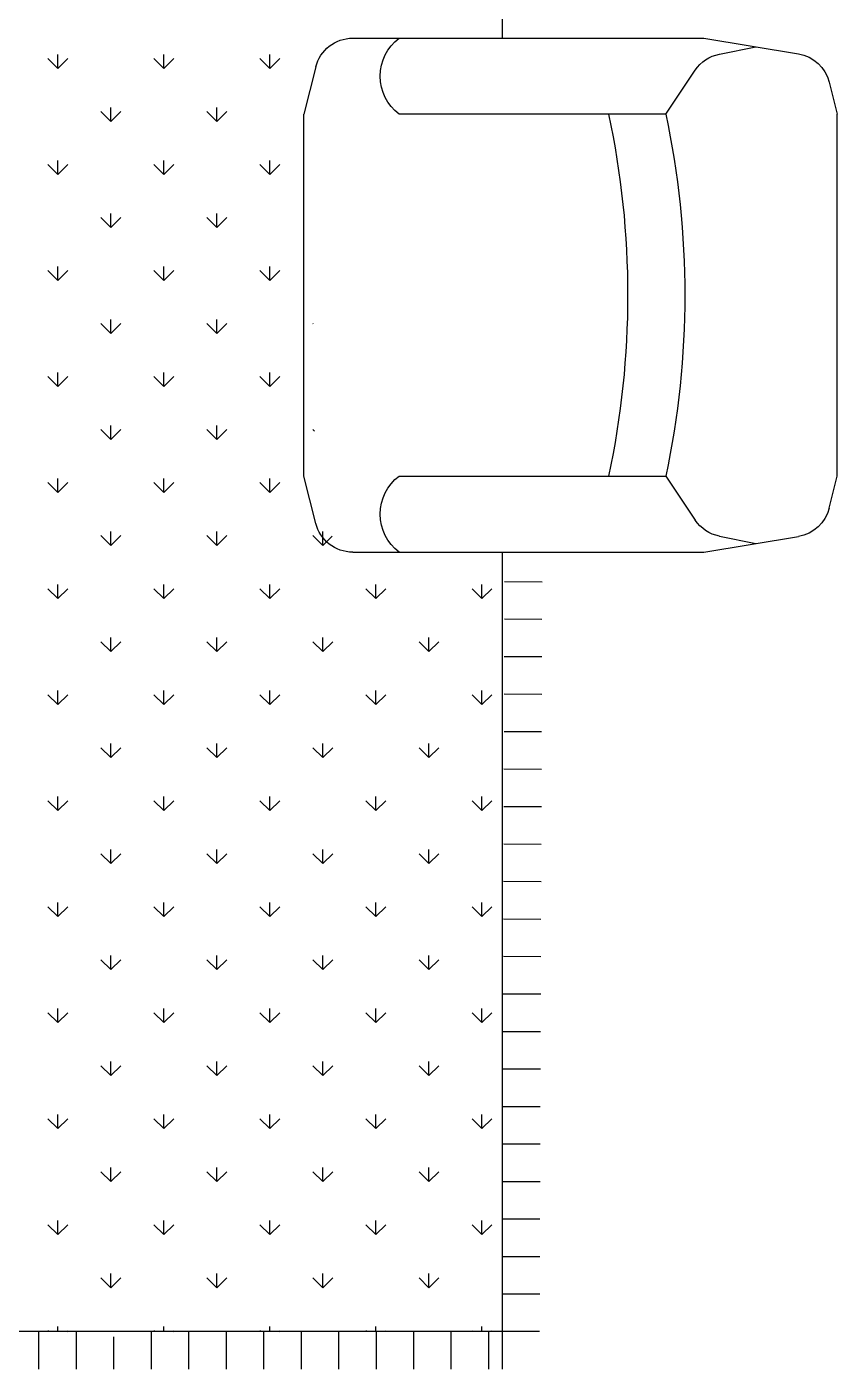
# Model space of a CAD drawing. Extents: x 23.8 to 54, y 1 to 14.1.
# Drawn here: x 31.683 to 32.761, y 6.37 to 8.155 of the extents above; entities that cross this region are included whole.
import ezdxf

# ---------------------------------------------------------------- set-up
doc = ezdxf.new("R2010")
doc.units = 0
doc.header["$MEASUREMENT"] = 0
doc.layers.get('0').update_dxf_attribs({"linetype": 'CONTINUOUS'})
doc.layers.add('DWGAUTOCAD', color=7, linetype='CONTINUOUS')

# ---------------------------------------------------------------- blocks, each defined once
blk = doc.blocks.new('A$C7DEE7CBF')
for p, q in [((2986.4, 2216.7, -342.9), (2986.4, 1781, -342.9)), ((2787.2, 1781, -342.9), (3255.6, 1781, -342.9)), ((3255.6, 1781, -342.9), (3381.7, 1760, -342.9)), ((2393.9, 1740.4, -342.9), (2393.9, 1759.1, -342.9)), ((2535.4, 1740.4, -342.9), (2535.4, 1759.1, -342.9)), ((2676.8, 1740.4, -342.9), (2676.8, 1759.1, -342.9)), ((3276.2, 1759.7, -342.9), (3324.8, 1769.4, -342.9)), ((2393.9, 1740.4, -342.9), (2380.7, 1753.6, -342.9)), ((2393.9, 1740.4, -342.9), (2407.2, 1753.6, -342.9)), ((2535.4, 1740.4, -342.9), (2522.1, 1753.6, -342.9)), ((2535.4, 1740.4, -342.9), (2548.6, 1753.6, -342.9)), ((2676.8, 1740.4, -342.9), (2663.5, 1753.6, -342.9)), ((2676.8, 1740.4, -342.9), (2690, 1753.6, -342.9)), ((2738, 1742.5, -342.9), (2722.2, 1679.4, -342.9)), ((3204.8, 1679.4, -342.9), (3243.9, 1738.1, -342.9)), ((3422.7, 1722.2, -342.9), (3433.4, 1679.4, -342.9)), ((2464.7, 1669.7, -342.9), (2464.7, 1688.4, -342.9)), ((2606.1, 1669.7, -342.9), (2606.1, 1688.4, -342.9)), ((2464.7, 1669.7, -342.9), (2451.4, 1682.9, -342.9)), ((2464.7, 1669.7, -342.9), (2477.9, 1682.9, -342.9)), ((2606.1, 1669.7, -342.9), (2592.8, 1682.9, -342.9)), ((2606.1, 1669.7, -342.9), (2619.3, 1682.9, -342.9)), ((2722.2, 1196.8, -342.9), (2722.2, 1679.4, -342.9)), ((3204.8, 1679.4, -342.9), (2849.2, 1679.4, -342.9)), ((3433.4, 1196.8, -342.9), (3433.4, 1679.4, -342.9)), ((2393.9, 1599, -342.9), (2380.7, 1612.2, -342.9)), ((2393.9, 1599, -342.9), (2393.9, 1617.7, -342.9)), ((2393.9, 1599, -342.9), (2407.2, 1612.2, -342.9)), ((2535.4, 1599, -342.9), (2522.1, 1612.2, -342.9)), ((2535.4, 1599, -342.9), (2535.4, 1617.7, -342.9)), ((2535.4, 1599, -342.9), (2548.6, 1612.2, -342.9)), ((2676.8, 1599, -342.9), (2663.5, 1612.2, -342.9)), ((2676.8, 1599, -342.9), (2676.8, 1617.7, -342.9)), ((2676.8, 1599, -342.9), (2690, 1612.2, -342.9)), ((2464.7, 1528.3, -342.9), (2451.4, 1541.5, -342.9)), ((2464.7, 1528.3, -342.9), (2464.7, 1547, -342.9)), ((2464.7, 1528.3, -342.9), (2477.9, 1541.5, -342.9)), ((2606.1, 1528.3, -342.9), (2592.8, 1541.5, -342.9)), ((2606.1, 1528.3, -342.9), (2606.1, 1547, -342.9)), ((2606.1, 1528.3, -342.9), (2619.3, 1541.5, -342.9)), ((2393.9, 1457.5, -342.9), (2380.7, 1470.8, -342.9)), ((2393.9, 1457.5, -342.9), (2393.9, 1476.3, -342.9)), ((2393.9, 1457.5, -342.9), (2407.2, 1470.8, -342.9)), ((2535.4, 1457.5, -342.9), (2522.1, 1470.8, -342.9)), ((2535.4, 1457.5, -342.9), (2535.4, 1476.3, -342.9)), ((2535.4, 1457.5, -342.9), (2548.6, 1470.8, -342.9)), ((2676.8, 1457.5, -342.9), (2663.5, 1470.8, -342.9)), ((2676.8, 1457.5, -342.9), (2676.8, 1476.3, -342.9)), ((2676.8, 1457.5, -342.9), (2690, 1470.8, -342.9)), ((2464.7, 1386.8, -342.9), (2451.4, 1400.1, -342.9)), ((2464.7, 1386.8, -342.9), (2464.7, 1405.6, -342.9)), ((2464.7, 1386.8, -342.9), (2477.9, 1400.1, -342.9)), ((2606.1, 1386.8, -342.9), (2592.8, 1400.1, -342.9)), ((2606.1, 1386.8, -342.9), (2606.1, 1405.6, -342.9)), ((2606.1, 1386.8, -342.9), (2619.3, 1400.1, -342.9)), ((2734.3, 1400, -342.9), (2734.2, 1400.1, -342.9)), ((2393.9, 1316.1, -342.9), (2380.7, 1329.4, -342.9)), ((2393.9, 1316.1, -342.9), (2393.9, 1334.9, -342.9)), ((2393.9, 1316.1, -342.9), (2407.2, 1329.4, -342.9)), ((2535.4, 1316.1, -342.9), (2522.1, 1329.4, -342.9)), ((2535.4, 1316.1, -342.9), (2535.4, 1334.9, -342.9)), ((2535.4, 1316.1, -342.9), (2548.6, 1329.4, -342.9)), ((2676.8, 1316.1, -342.9), (2663.5, 1329.4, -342.9)), ((2676.8, 1316.1, -342.9), (2676.8, 1334.9, -342.9)), ((2676.8, 1316.1, -342.9), (2690, 1329.4, -342.9)), ((2464.7, 1245.4, -342.9), (2451.4, 1258.7, -342.9)), ((2464.7, 1245.4, -342.9), (2464.7, 1264.2, -342.9)), ((2464.7, 1245.4, -342.9), (2477.9, 1258.7, -342.9)), ((2606.1, 1245.4, -342.9), (2592.8, 1258.7, -342.9)), ((2606.1, 1245.4, -342.9), (2606.1, 1264.2, -342.9)), ((2606.1, 1245.4, -342.9), (2619.3, 1258.7, -342.9)), ((2736.3, 1256.6, -342.9), (2734.2, 1258.7, -342.9)), ((2393.9, 1174.7, -342.9), (2380.7, 1188, -342.9)), ((2393.9, 1174.7, -342.9), (2393.9, 1193.5, -342.9)), ((2393.9, 1174.7, -342.9), (2407.2, 1188, -342.9)), ((2535.4, 1174.7, -342.9), (2522.1, 1188, -342.9)), ((2535.4, 1174.7, -342.9), (2535.4, 1193.5, -342.9)), ((2535.4, 1174.7, -342.9), (2548.6, 1188, -342.9)), ((2676.8, 1174.7, -342.9), (2663.5, 1188, -342.9)), ((2676.8, 1174.7, -342.9), (2676.8, 1193.5, -342.9)), ((2676.8, 1174.7, -342.9), (2690, 1188, -342.9)), ((2738, 1133.7, -342.9), (2722.2, 1196.8, -342.9)), ((2849.2, 1196.8, -342.9), (3204.8, 1196.8, -342.9)), ((3204.8, 1196.8, -342.9), (3243.9, 1138.1, -342.9)), ((3422.7, 1154, -342.9), (3433.4, 1196.8, -342.9)), ((2464.7, 1104, -342.9), (2451.4, 1117.3, -342.9)), ((2464.7, 1104, -342.9), (2464.7, 1122.7, -342.9)), ((2464.7, 1104, -342.9), (2477.9, 1117.3, -342.9)), ((2606.1, 1104, -342.9), (2592.8, 1117.3, -342.9)), ((2606.1, 1104, -342.9), (2606.1, 1122.7, -342.9)), ((2606.1, 1104, -342.9), (2619.3, 1117.3, -342.9)), ((2747.5, 1104, -342.9), (2734.2, 1117.3, -342.9)), ((2747.5, 1104, -342.9), (2747.5, 1122.7, -342.9)), ((2747.5, 1104, -342.9), (2760, 1116.5, -342.9)), ((3255.6, 1095.2, -342.9), (3381.7, 1116.2, -342.9)), ((3276.2, 1116.5, -342.9), (3324.8, 1106.7, -342.9)), ((2787.2, 1095.2, -342.9), (3255.6, 1095.2, -342.9)), ((2986.4, 1095.2, -342.9), (2986.4, 5.4, -342.9)), ((2393.9, 1033.3, -342.9), (2380.7, 1046.5, -342.9)), ((2393.9, 1033.3, -342.9), (2393.9, 1052, -342.9)), ((2393.9, 1033.3, -342.9), (2407.2, 1046.5, -342.9)), ((2535.4, 1033.3, -342.9), (2522.1, 1046.5, -342.9)), ((2535.4, 1033.3, -342.9), (2535.4, 1052, -342.9)), ((2535.4, 1033.3, -342.9), (2548.6, 1046.5, -342.9)), ((2676.8, 1033.3, -342.9), (2663.5, 1046.5, -342.9)), ((2676.8, 1033.3, -342.9), (2676.8, 1052, -342.9)), ((2676.8, 1033.3, -342.9), (2690, 1046.5, -342.9)), ((2818.2, 1033.3, -342.9), (2804.9, 1046.5, -342.9)), ((2818.2, 1033.3, -342.9), (2818.2, 1052, -342.9)), ((2818.2, 1033.3, -342.9), (2831.5, 1046.5, -342.9)), ((2959.6, 1033.3, -342.9), (2946.4, 1046.5, -342.9)), ((2959.6, 1033.3, -342.9), (2959.6, 1052, -342.9)), ((2959.6, 1033.3, -342.9), (2972.9, 1046.5, -342.9)), ((3039.8, 1055.4, -342.9), (2989.8, 1055.7, -342.9)), ((3039.6, 1005.4, -342.9), (2989.6, 1005.7, -342.9)), ((2464.7, 962.6, -342.9), (2451.4, 975.8, -342.9)), ((2464.7, 962.6, -342.9), (2464.7, 981.3, -342.9)), ((2464.7, 962.6, -342.9), (2477.9, 975.8, -342.9)), ((2606.1, 962.6, -342.9), (2592.8, 975.8, -342.9)), ((2606.1, 962.6, -342.9), (2606.1, 981.3, -342.9)), ((2606.1, 962.6, -342.9), (2619.3, 975.8, -342.9)), ((2747.5, 962.6, -342.9), (2734.2, 975.8, -342.9)), ((2747.5, 962.6, -342.9), (2747.5, 981.3, -342.9)), ((2747.5, 962.6, -342.9), (2760.8, 975.8, -342.9)), ((2888.9, 962.6, -342.9), (2875.7, 975.8, -342.9)), ((2888.9, 962.6, -342.9), (2888.9, 981.3, -342.9)), ((2888.9, 962.6, -342.9), (2902.2, 975.8, -342.9)), ((3039.4, 955.4, -342.9), (2989.4, 955.7, -342.9)), ((2393.9, 891.9, -342.9), (2380.7, 905.1, -342.9)), ((2393.9, 891.9, -342.9), (2393.9, 910.6, -342.9)), ((2393.9, 891.9, -342.9), (2407.2, 905.1, -342.9)), ((2535.4, 891.9, -342.9), (2522.1, 905.1, -342.9)), ((2535.4, 891.9, -342.9), (2535.4, 910.6, -342.9)), ((2535.4, 891.9, -342.9), (2548.6, 905.1, -342.9)), ((2676.8, 891.9, -342.9), (2663.5, 905.1, -342.9)), ((2676.8, 891.9, -342.9), (2676.8, 910.6, -342.9)), ((2676.8, 891.9, -342.9), (2690, 905.1, -342.9)), ((2818.2, 891.9, -342.9), (2804.9, 905.1, -342.9)), ((2818.2, 891.9, -342.9), (2818.2, 910.6, -342.9)), ((2818.2, 891.9, -342.9), (2831.5, 905.1, -342.9)), ((2959.6, 891.9, -342.9), (2946.4, 905.1, -342.9)), ((2959.6, 891.9, -342.9), (2959.6, 910.6, -342.9)), ((2959.6, 891.9, -342.9), (2972.9, 905.1, -342.9)), ((3039.3, 905.4, -342.9), (2989.3, 905.7, -342.9)), ((3039.1, 855.4, -342.9), (2989.1, 855.7, -342.9)), ((2464.7, 821.2, -342.9), (2451.4, 834.4, -342.9)), ((2464.7, 821.2, -342.9), (2464.7, 839.9, -342.9)), ((2464.7, 821.2, -342.9), (2477.9, 834.4, -342.9)), ((2606.1, 821.2, -342.9), (2592.8, 834.4, -342.9)), ((2606.1, 821.2, -342.9), (2606.1, 839.9, -342.9)), ((2606.1, 821.2, -342.9), (2619.3, 834.4, -342.9)), ((2747.5, 821.2, -342.9), (2734.2, 834.4, -342.9)), ((2747.5, 821.2, -342.9), (2747.5, 839.9, -342.9)), ((2747.5, 821.2, -342.9), (2760.8, 834.4, -342.9)), ((2888.9, 821.2, -342.9), (2875.7, 834.4, -342.9)), ((2888.9, 821.2, -342.9), (2888.9, 839.9, -342.9)), ((2888.9, 821.2, -342.9), (2902.2, 834.4, -342.9)), ((3038.9, 805.4, -342.9), (2988.9, 805.7, -342.9)), ((2393.9, 750.4, -342.9), (2380.7, 763.7, -342.9)), ((2393.9, 750.4, -342.9), (2393.9, 769.2, -342.9)), ((2393.9, 750.4, -342.9), (2407.2, 763.7, -342.9)), ((2535.4, 750.4, -342.9), (2522.1, 763.7, -342.9)), ((2535.4, 750.4, -342.9), (2535.4, 769.2, -342.9)), ((2535.4, 750.4, -342.9), (2548.6, 763.7, -342.9)), ((2676.8, 750.4, -342.9), (2663.5, 763.7, -342.9)), ((2676.8, 750.4, -342.9), (2676.8, 769.2, -342.9)), ((2676.8, 750.4, -342.9), (2690, 763.7, -342.9)), ((2818.2, 750.4, -342.9), (2804.9, 763.7, -342.9)), ((2818.2, 750.4, -342.9), (2818.2, 769.2, -342.9)), ((2818.2, 750.4, -342.9), (2831.5, 763.7, -342.9)), ((2959.6, 750.4, -342.9), (2946.4, 763.7, -342.9)), ((2959.6, 750.4, -342.9), (2959.6, 769.2, -342.9)), ((2959.6, 750.4, -342.9), (2972.9, 763.7, -342.9)), ((3038.8, 755.4, -342.9), (2988.8, 755.7, -342.9)), ((2464.7, 679.7, -342.9), (2464.7, 698.5, -342.9)), ((2606.1, 679.7, -342.9), (2606.1, 698.5, -342.9)), ((2747.5, 679.7, -342.9), (2747.5, 698.5, -342.9)), ((2888.9, 679.7, -342.9), (2888.9, 698.5, -342.9)), ((3038.6, 705.4, -342.9), (2988.6, 705.7, -342.9)), ((2464.7, 679.7, -342.9), (2451.4, 693, -342.9)), ((2464.7, 679.7, -342.9), (2477.9, 693, -342.9)), ((2606.1, 679.7, -342.9), (2592.8, 693, -342.9)), ((2606.1, 679.7, -342.9), (2619.3, 693, -342.9)), ((2747.5, 679.7, -342.9), (2734.2, 693, -342.9)), ((2747.5, 679.7, -342.9), (2760.8, 693, -342.9)), ((2888.9, 679.7, -342.9), (2875.7, 693, -342.9)), ((2888.9, 679.7, -342.9), (2902.2, 693, -342.9)), ((3038.4, 655.4, -342.9), (2988.4, 655.7, -342.9)), ((2393.9, 609, -342.9), (2393.9, 627.8, -342.9)), ((2535.4, 609, -342.9), (2535.4, 627.8, -342.9)), ((2676.8, 609, -342.9), (2676.8, 627.8, -342.9)), ((2818.2, 609, -342.9), (2818.2, 627.8, -342.9)), ((2959.6, 609, -342.9), (2959.6, 627.8, -342.9)), ((2393.9, 609, -342.9), (2380.7, 622.3, -342.9)), ((2393.9, 609, -342.9), (2407.2, 622.3, -342.9)), ((2535.4, 609, -342.9), (2522.1, 622.3, -342.9)), ((2535.4, 609, -342.9), (2548.6, 622.3, -342.9)), ((2676.8, 609, -342.9), (2663.5, 622.3, -342.9)), ((2676.8, 609, -342.9), (2690, 622.3, -342.9)), ((2818.2, 609, -342.9), (2804.9, 622.3, -342.9)), ((2818.2, 609, -342.9), (2831.5, 622.3, -342.9)), ((2959.6, 609, -342.9), (2946.4, 622.3, -342.9)), ((2959.6, 609, -342.9), (2972.9, 622.3, -342.9)), ((3038.3, 605.4, -342.9), (2988.3, 605.7, -342.9)), ((2464.7, 538.3, -342.9), (2464.7, 557.1, -342.9)), ((2606.1, 538.3, -342.9), (2606.1, 557.1, -342.9)), ((2747.5, 538.3, -342.9), (2747.5, 557.1, -342.9)), ((2888.9, 538.3, -342.9), (2888.9, 557.1, -342.9)), ((3038.1, 555.4, -342.9), (2988.1, 555.7, -342.9)), ((2464.7, 538.3, -342.9), (2451.4, 551.6, -342.9)), ((2464.7, 538.3, -342.9), (2477.9, 551.6, -342.9)), ((2606.1, 538.3, -342.9), (2592.8, 551.6, -342.9)), ((2606.1, 538.3, -342.9), (2619.3, 551.6, -342.9)), ((2747.5, 538.3, -342.9), (2734.2, 551.6, -342.9)), ((2747.5, 538.3, -342.9), (2760.8, 551.6, -342.9)), ((2888.9, 538.3, -342.9), (2875.7, 551.6, -342.9)), ((2888.9, 538.3, -342.9), (2902.2, 551.6, -342.9)), ((3037.9, 505.4, -342.9), (2987.9, 505.7, -342.9)), ((3037.9, 505.4, -342.9), (2987.9, 505.4, -342.9)), ((2393.9, 467.6, -342.9), (2393.9, 486.3, -342.9)), ((2535.4, 467.6, -342.9), (2535.4, 486.3, -342.9)), ((2676.8, 467.6, -342.9), (2676.8, 486.3, -342.9)), ((2818.2, 467.6, -342.9), (2818.2, 486.3, -342.9)), ((2959.6, 467.6, -342.9), (2959.6, 486.3, -342.9)), ((2393.9, 467.6, -342.9), (2380.7, 480.9, -342.9)), ((2393.9, 467.6, -342.9), (2407.2, 480.9, -342.9)), ((2535.4, 467.6, -342.9), (2522.1, 480.9, -342.9)), ((2535.4, 467.6, -342.9), (2548.6, 480.9, -342.9)), ((2676.8, 467.6, -342.9), (2663.5, 480.9, -342.9)), ((2676.8, 467.6, -342.9), (2690, 480.9, -342.9)), ((2818.2, 467.6, -342.9), (2804.9, 480.9, -342.9)), ((2818.2, 467.6, -342.9), (2831.5, 480.9, -342.9)), ((2959.6, 467.6, -342.9), (2946.4, 480.9, -342.9)), ((2959.6, 467.6, -342.9), (2972.9, 480.9, -342.9)), ((3037.7, 455.4, -342.9), (2987.7, 455.4, -342.9)), ((2464.7, 396.9, -342.9), (2464.7, 415.6, -342.9)), ((2606.1, 396.9, -342.9), (2606.1, 415.6, -342.9)), ((2747.5, 396.9, -342.9), (2747.5, 415.6, -342.9)), ((2888.9, 396.9, -342.9), (2888.9, 415.6, -342.9)), ((2464.7, 396.9, -342.9), (2451.4, 410.1, -342.9)), ((2464.7, 396.9, -342.9), (2477.9, 410.1, -342.9)), ((2606.1, 396.9, -342.9), (2592.8, 410.1, -342.9)), ((2606.1, 396.9, -342.9), (2619.3, 410.1, -342.9)), ((2747.5, 396.9, -342.9), (2734.2, 410.1, -342.9)), ((2747.5, 396.9, -342.9), (2760.8, 410.1, -342.9)), ((2888.9, 396.9, -342.9), (2875.7, 410.1, -342.9)), ((2888.9, 396.9, -342.9), (2902.2, 410.1, -342.9)), ((3037.6, 405.4, -342.9), (2987.6, 405.4, -342.9)), ((2393.9, 326.2, -342.9), (2393.9, 344.9, -342.9)), ((2535.4, 326.2, -342.9), (2535.4, 344.9, -342.9)), ((2676.8, 326.2, -342.9), (2676.8, 344.9, -342.9)), ((2818.2, 326.2, -342.9), (2818.2, 344.9, -342.9)), ((2959.6, 326.2, -342.9), (2959.6, 344.9, -342.9)), ((3037.4, 355.4, -342.9), (2987.4, 355.4, -342.9)), ((2393.9, 326.2, -342.9), (2380.7, 339.4, -342.9)), ((2393.9, 326.2, -342.9), (2407.2, 339.4, -342.9)), ((2535.4, 326.2, -342.9), (2522.1, 339.4, -342.9)), ((2535.4, 326.2, -342.9), (2548.6, 339.4, -342.9)), ((2676.8, 326.2, -342.9), (2663.5, 339.4, -342.9)), ((2676.8, 326.2, -342.9), (2690, 339.4, -342.9)), ((2818.2, 326.2, -342.9), (2804.9, 339.4, -342.9)), ((2818.2, 326.2, -342.9), (2831.5, 339.4, -342.9)), ((2959.6, 326.2, -342.9), (2946.4, 339.4, -342.9)), ((2959.6, 326.2, -342.9), (2972.9, 339.4, -342.9)), ((3037.2, 305.4, -342.9), (2987.2, 305.4, -342.9)), ((2464.7, 255.5, -342.9), (2451.4, 268.7, -342.9)), ((2464.7, 255.5, -342.9), (2464.7, 274.2, -342.9)), ((2464.7, 255.5, -342.9), (2477.9, 268.7, -342.9)), ((2606.1, 255.5, -342.9), (2592.8, 268.7, -342.9)), ((2606.1, 255.5, -342.9), (2606.1, 274.2, -342.9)), ((2606.1, 255.5, -342.9), (2619.3, 268.7, -342.9)), ((2747.5, 255.5, -342.9), (2734.2, 268.7, -342.9)), ((2747.5, 255.5, -342.9), (2747.5, 274.2, -342.9)), ((2747.5, 255.5, -342.9), (2760.8, 268.7, -342.9)), ((2888.9, 255.5, -342.9), (2875.7, 268.7, -342.9)), ((2888.9, 255.5, -342.9), (2888.9, 274.2, -342.9)), ((2888.9, 255.5, -342.9), (2902.2, 268.7, -342.9)), ((3037.1, 255.4, -342.9), (2987.1, 255.4, -342.9)), ((2393.9, 184.8, -342.9), (2380.7, 198, -342.9)), ((2393.9, 184.8, -342.9), (2393.9, 203.5, -342.9)), ((2393.9, 184.8, -342.9), (2407.2, 198, -342.9)), ((2535.4, 184.8, -342.9), (2522.1, 198, -342.9)), ((2535.4, 184.8, -342.9), (2535.4, 203.5, -342.9)), ((2535.4, 184.8, -342.9), (2548.6, 198, -342.9)), ((2676.8, 184.8, -342.9), (2663.5, 198, -342.9)), ((2676.8, 184.8, -342.9), (2676.8, 203.5, -342.9)), ((2676.8, 184.8, -342.9), (2690, 198, -342.9)), ((2818.2, 184.8, -342.9), (2804.9, 198, -342.9)), ((2818.2, 184.8, -342.9), (2818.2, 203.5, -342.9)), ((2818.2, 184.8, -342.9), (2831.5, 198, -342.9)), ((2959.6, 184.8, -342.9), (2946.4, 198, -342.9)), ((2959.6, 184.8, -342.9), (2959.6, 203.5, -342.9)), ((2959.6, 184.8, -342.9), (2972.9, 198, -342.9)), ((3036.9, 205.4, -342.9), (2986.9, 205.4, -342.9)), ((3036.7, 155.4, -342.9), (2986.7, 155.4, -342.9)), ((2464.7, 114, -342.9), (2451.4, 127.3, -342.9)), ((2464.7, 114, -342.9), (2464.7, 132.8, -342.9)), ((2464.7, 114, -342.9), (2477.9, 127.3, -342.9)), ((2606.1, 114, -342.9), (2592.8, 127.3, -342.9)), ((2606.1, 114, -342.9), (2606.1, 132.8, -342.9)), ((2606.1, 114, -342.9), (2619.3, 127.3, -342.9)), ((2747.5, 114, -342.9), (2734.2, 127.3, -342.9)), ((2747.5, 114, -342.9), (2747.5, 132.8, -342.9)), ((2747.5, 114, -342.9), (2760.8, 127.3, -342.9)), ((2888.9, 114, -342.9), (2875.7, 127.3, -342.9)), ((2888.9, 114, -342.9), (2888.9, 132.8, -342.9)), ((2888.9, 114, -342.9), (2902.2, 127.3, -342.9)), ((3036.6, 105.4, -342.9), (2986.6, 105.4, -342.9)), ((3036.4, 55.4, -342.9), (318.7, 55.4, -342.9)), ((2368.7, 5.4, -342.9), (2368.7, 55.4, -342.9)), ((2381.9, 55.4, -342.9), (2380.7, 56.6, -342.9)), ((2393.9, 55.4, -342.9), (2393.9, 62.1, -342.9)), ((2406, 55.4, -342.9), (2407.2, 56.6, -342.9)), ((2418.7, 5.4, -342.9), (2418.7, 55.4, -342.9)), ((2518.7, 5.4, -342.9), (2518.7, 55.4, -342.9)), ((2523.3, 55.4, -342.9), (2522.1, 56.6, -342.9)), ((2535.4, 55.4, -342.9), (2535.4, 62.1, -342.9)), ((2547.4, 55.4, -342.9), (2548.6, 56.6, -342.9)), ((2568.7, 5.4, -342.9), (2568.7, 55.4, -342.9)), ((2618.7, 5.4, -342.9), (2618.7, 55.4, -342.9)), ((2664.7, 55.4, -342.9), (2663.5, 56.6, -342.9)), ((2668.7, 5.4, -342.9), (2668.7, 55.4, -342.9)), ((2676.8, 55.4, -342.9), (2676.8, 62.1, -342.9)), ((2688.8, 55.4, -342.9), (2690, 56.6, -342.9)), ((2718.7, 5.4, -342.9), (2718.7, 55.4, -342.9)), ((2768.7, 5.4, -342.9), (2768.7, 55.4, -342.9)), ((2806.2, 55.4, -342.9), (2804.9, 56.6, -342.9)), ((2818.2, 55.4, -342.9), (2818.2, 62.1, -342.9)), ((2818.7, 5.4, -342.9), (2818.7, 55.4, -342.9)), ((2830.3, 55.4, -342.9), (2831.5, 56.6, -342.9)), ((2868.7, 5.4, -342.9), (2868.7, 55.4, -342.9)), ((2918.7, 5.4, -342.9), (2918.7, 55.4, -342.9)), ((2947.6, 55.4, -342.9), (2946.4, 56.6, -342.9)), ((2959.6, 55.4, -342.9), (2959.6, 62.1, -342.9)), ((2968.7, 5.4, -342.9), (2968.7, 55.4, -342.9)), ((2971.7, 55.4, -342.9), (2972.9, 56.6, -342.9)), ((3036.4, 55.4, -342.9), (2986.4, 55.4, -342.9)), ((2468.7, 5.4, -342.9), (2468.7, 48.3, -342.9))]:
    blk.add_line(p, q)
at = {"extrusion": (0, 0, -1)}
for centre, major_axis, start_param, end_param in [((2787.2, 1730.2, -342.9), (35.9, -35.9), 2.601173, 3.926991), ((2887.3, 1730.2, -342.9), (44.9, 44.9), 2.999696, 4.854286), ((3286.2, 1709.9, -342.9), (35.9, -35.9), 2.944197, 3.729595), ((3373.4, 1709.9, -342.9), (35.9, -35.9), 4.092139, 5.252808), ((1995.1, 1438.1, -342.9), (819.4, -819.4), -0.995152, -0.575644), ((2071.3, 1438.1, -342.9), (819.4, -819.4), -0.995152, -0.575644), ((2887.3, 1146, -342.9), (44.9, 44.9), 2.999696, 4.854286), ((3373.4, 1166.3, -342.9), (35.9, 35.9), 1.030377, 2.191046), ((2787.2, 1146, -342.9), (35.9, 35.9), 2.356194, 3.682012), ((3286.2, 1166.3, -342.9), (35.9, 35.9), 2.55359, 3.338988)]:
    blk.add_ellipse(centre, major_axis=major_axis, ratio=1, start_param=start_param, end_param=end_param, dxfattribs=at)

msp = doc.modelspace()

# ---------------------------------------------------------------- block references
at = {"layer": 'DWGAUTOCAD', "xscale": 0.0009969462650946167, "yscale": 0.0009969462650946167, "zscale": 0.0009969462650946167}
msp.add_blockref('A$C7DEE7CBF', (29.3378, 6.3645), dxfattribs=at)

doc.saveas('drawing.dxf')
